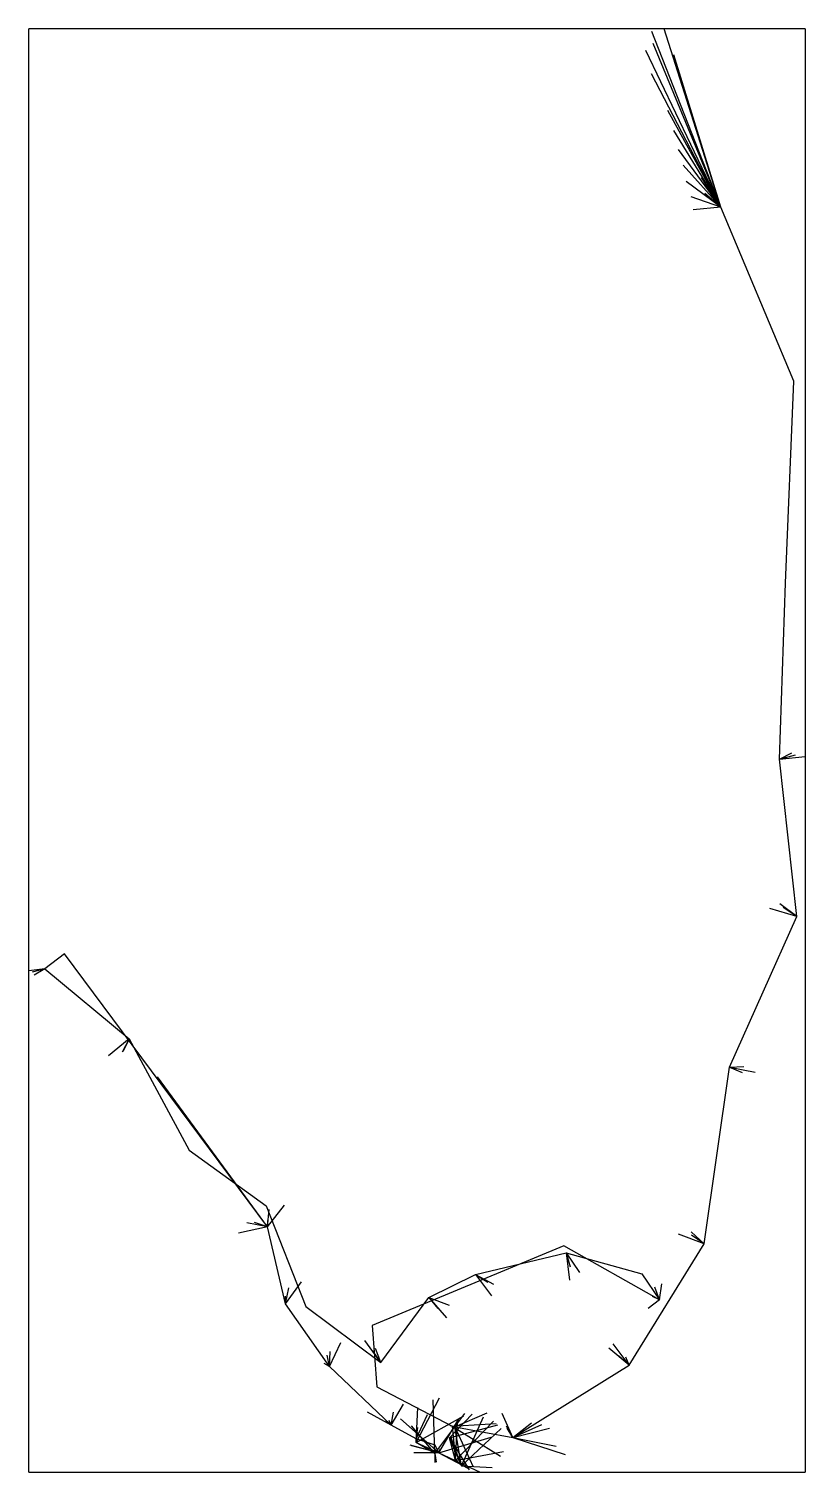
# Model space of a CAD drawing. Extents: x 166006.6 to 166035, y -0.7 to 52.1.
import ezdxf

# ---------------------------------------------------------------- set-up
doc = ezdxf.new("R2010")
doc.units = 0
doc.layers.add('BBOX', color=1, linetype='CONTINUOUS')
doc.layers.add('CENTERLINE', color=4, linetype='CONTINUOUS')

msp = doc.modelspace()

# ---------------------------------------------------------------- linework, layer by layer
at = {"layer": 'BBOX'}
for p, q in [((166006.58, -0.68, -20.65), (166006.58, 52.13, -20.65)), ((166034.99, 52.13, 0.01), (166006.58, 52.13, 0.01)), ((166006.58, -0.68, 0.01), (166006.58, 52.13, 0.01)), ((166034.99, 52.13, -20.65), (166006.58, 52.13, -20.65)), ((166006.58, 52.13, 0.01), (166006.58, 52.13, -20.65)), ((166034.99, 52.13, 0.01), (166034.99, -0.68, 0.01)), ((166034.99, 52.13, 0.01), (166034.99, 52.13, -20.65)), ((166034.99, 52.13, -20.65), (166034.99, -0.68, -20.65)), ((166006.58, -0.68, -20.65), (166034.99, -0.68, -20.65)), ((166006.58, -0.68, -20.65), (166006.58, -0.68, 0.01)), ((166006.58, -0.68, 0.01), (166034.99, -0.68, 0.01)), ((166034.99, -0.68, -20.65), (166034.99, -0.68, 0.01))]:
    msp.add_line(p, q, dxfattribs=at)
at = {"layer": 'CENTERLINE'}
for p, q in [((166034.58, 39.24, -13.07), (166031.9, 45.6, -13.46)), ((166034.27, 31.85, -13.1), (166034.58, 39.24, -13.07)), ((166034.05, 25.41, -13.58), (166034.27, 31.85, -13.1)), ((166034.68, 19.65, -13.61), (166034.05, 25.41, -13.58)), ((166032.22, 14.14, -13.62), (166034.68, 19.65, -13.61)), ((166007.89, 18.29, -4.98), (166007.16, 17.74, -4.98)), ((166015.31, 8.3, -5.37), (166007.89, 18.29, -4.98)), ((166007.16, 17.74, -4.98), (166010.25, 15.17, -5.15)), ((166010.25, 15.17, -5.15), (166012.45, 11.1, -5.29)), ((166031.29, 7.67, -13.64), (166032.22, 14.14, -13.62)), ((166012.45, 11.1, -5.29), (166015.26, 9.06, -5.41)), ((166015.26, 9.06, -5.41), (166016.72, 5.38, -5.48)), ((166015.97, 5.48, -5.58), (166015.31, 8.3, -5.37)), ((166026.16, 7.6, -5.61), (166019.15, 4.69, -5.56)), ((166029.66, 5.62, -5.65), (166026.16, 7.6, -5.61)), ((166028.55, 3.23, -13.64), (166031.29, 7.67, -13.64)), ((166022.92, 6.55, -5.56), (166026.24, 7.35, -5.49)), ((166026.24, 7.35, -5.49), (166029.01, 6.57, -5.56)), ((166021.22, 5.71, -5.59), (166022.92, 6.55, -5.56)), ((166029.01, 6.57, -5.56), (166029.66, 5.62, -5.65)), ((166017.58, 3.19, -5.56), (166015.97, 5.48, -5.58)), ((166016.72, 5.38, -5.48), (166019.46, 3.33, -5.66)), ((166019.46, 3.33, -5.66), (166021.22, 5.71, -5.59)), ((166019.15, 4.69, -5.56), (166019.32, 2.44, -5.7)), ((166019.84, 1.04, -5.6), (166017.58, 3.19, -5.56)), ((166024.29, 0.59, -13.73), (166028.55, 3.23, -13.64)), ((166019.32, 2.44, -5.7), (166022.07, 1, -5.21)), ((166020.75, 0.54, -5.66), (166019.84, 1.04, -5.6)), ((166021.45, 0.31, -7.03), (166020.75, 0.54, -5.66)), ((166022.2, -0.26, -7.6), (166021.97, 0.57, -9.02)), ((166021.97, 0.57, -9.02), (166022.41, -0.45, -10.08)), ((166022.07, 1, -5.21), (166022.2, -0.26, -7.6)), ((166022.41, -0.45, -10.08), (166022.17, 0.98, -12.39)), ((166022.17, 0.98, -12.39), (166024.29, 0.59, -13.73)), ((166024.29, 0.59, -13.73), (166024.49, 0.55, -20.58)), ((166021.44, 0), (166020.76, 0.41, -0.79)), ((166020.76, 0.41, -0.79), (166021.58, 0.03, -2.23)), ((166021.58, 0.03, -2.23), (166021.45, 0.31, -7.03))]:
    msp.add_line(p, q, dxfattribs=at)
at = {"layer": 'SPLAY_SHOTS'}
for p, q in [((166031.9, 45.6, -13.46), (166029.38, 52.03, -14.65)), ((166031.9, 45.6, -13.46), (166029.83, 52.13, -13.62)), ((166031.9, 45.6, -13.46), (166029.16, 51.34, -14.57)), ((166031.9, 45.6, -13.46), (166029.43, 51.59, -13.13)), ((166031.9, 45.6, -13.46), (166030.18, 51.18, -13.65)), ((166031.9, 45.6, -13.46), (166029.37, 50.49, -13.52)), ((166031.9, 45.6, -13.46), (166029.97, 49.14, -14.59)), ((166031.9, 45.6, -13.46), (166030.19, 48.41, -13.36)), ((166031.9, 45.6, -13.46), (166030.83, 48.22, -12.93)), ((166031.9, 45.6, -13.46), (166030.36, 47.71, -14.52)), ((166031.9, 45.6, -13.46), (166030.53, 47.14, -13.41)), ((166031.9, 45.6, -13.46), (166030.64, 46.54, -14.52)), ((166031.9, 45.6, -13.46), (166031.2, 46.69, -12.96)), ((166031.9, 45.6, -13.46), (166030.82, 45.99, -13.41)), ((166031.9, 45.6, -13.46), (166031.32, 46.1, -12.9)), ((166031.9, 45.6, -13.46), (166030.89, 45.51, -13.46)), ((166034.05, 25.41, -13.58), (166034.5, 25.64, -13.09)), ((166034.05, 25.41, -13.58), (166034.64, 25.57, -14.74)), ((166034.05, 25.41, -13.58), (166034.99, 25.5, -13.53)), ((166034.68, 19.65, -13.61), (166034.06, 20.12, -14.69)), ((166034.68, 19.65, -13.61), (166033.7, 19.94, -13.5)), ((166034.68, 19.65, -13.61), (166034.18, 19.98, -13.08)), ((166007.16, 17.74, -4.98), (166006.58, 17.66, -6.33)), ((166007.16, 17.74, -4.98), (166006.7, 17.62, -5.01)), ((166007.16, 17.74, -4.98), (166006.78, 17.51, -4.46)), ((166010.25, 15.17, -5.15), (166009.49, 14.55, -5.06)), ((166010.25, 15.17, -5.15), (166010, 14.69, -6.47)), ((166010.25, 15.17, -5.15), (166010.03, 14.72, -4.59)), ((166015.31, 8.3, -5.37), (166011.29, 13.78, -5.14)), ((166032.22, 14.14, -13.62), (166032.75, 14.16, -13.06)), ((166032.22, 14.14, -13.62), (166032.69, 13.94, -14.84)), ((166032.22, 14.14, -13.62), (166033.16, 13.95, -13.64)), ((166015.31, 8.3, -5.37), (166015.94, 9.09, -5.24)), ((166015.31, 8.3, -5.37), (166014.84, 8.45, -6.67)), ((166015.31, 8.3, -5.37), (166015.37, 8.93, -4.67)), ((166015.31, 8.3, -5.37), (166015.33, 8.53, -6.57)), ((166015.31, 8.3, -5.37), (166014.25, 8.06, -5.44)), ((166015.31, 8.3, -5.37), (166014.56, 8.44, -4.83)), ((166031.29, 7.67, -13.64), (166030.36, 8.03, -13.56)), ((166031.29, 7.67, -13.64), (166030.82, 8.11, -14.83)), ((166031.29, 7.67, -13.64), (166030.83, 7.99, -13.12)), ((166026.24, 7.35, -5.49), (166026.73, 6.63, -6.74)), ((166026.24, 7.35, -5.49), (166026.37, 6.34, -5.4)), ((166026.24, 7.35, -5.49), (166026.39, 6.83, -5)), ((166022.92, 6.55, -5.56), (166023.59, 6.2, -6.78)), ((166022.92, 6.55, -5.56), (166023.51, 5.77, -5.53)), ((166022.92, 6.55, -5.56), (166023.38, 6.27, -5.04)), ((166015.97, 5.48, -5.58), (166016.56, 6.28, -5.55)), ((166015.97, 5.48, -5.58), (166016.1, 6.06, -5.07)), ((166029.66, 5.62, -5.65), (166029.49, 6.09, -6.73)), ((166029.66, 5.62, -5.65), (166029.74, 6.21, -5.49)), ((166015.97, 5.48, -5.58), (166015.97, 5.76, -6.9)), ((166021.22, 5.71, -5.59), (166021.96, 5.43, -6.82)), ((166021.22, 5.71, -5.59), (166021.55, 5.31, -5.04)), ((166021.22, 5.71, -5.59), (166021.87, 4.96, -5.46)), ((166029.66, 5.62, -5.65), (166029.24, 5.31, -5.63)), ((166029.66, 5.62, -5.65), (166029.4, 5.75, -4.96)), ((166017.58, 3.19, -5.56), (166018, 4.06, -5.52)), ((166017.58, 3.19, -5.56), (166017.61, 3.74, -5.03)), ((166019.46, 3.33, -5.66), (166018.88, 4.14, -5.57)), ((166019.46, 3.33, -5.66), (166019.17, 3.76, -6.83)), ((166019.46, 3.33, -5.66), (166019.27, 3.84, -5)), ((166028.55, 3.23, -13.64), (166027.81, 3.86, -13.46)), ((166028.55, 3.23, -13.64), (166027.96, 4.01, -14.78)), ((166017.58, 3.19, -5.56), (166017.39, 3.29, -6.9)), ((166017.58, 3.19, -5.56), (166017.5, 3.6, -5.07)), ((166028.55, 3.23, -13.64), (166028.17, 3.56, -13.11)), ((166028.55, 3.23, -13.64), (166028.43, 3.53, -14.88)), ((166019.84, 1.04, -5.6), (166020.29, 1.81, -5.55)), ((166020.76, 0.41, -0.79), (166021.61, 2.04, -0.74)), ((166020.76, 0.41, -0.79), (166020.81, 1.68, -0.9)), ((166021.44, 0), (166021.38, 1.97, -0.17)), ((166019.84, 1.04, -5.6), (166018.97, 1.51, -5.55)), ((166019.84, 1.04, -5.6), (166019.65, 1.21, -6.9)), ((166019.84, 1.04, -5.6), (166019.77, 1.21, -5.18)), ((166019.84, 1.04, -5.6), (166019.92, 1.51, -5.03)), ((166021.58, 0.03, -2.23), (166020.18, 1.27, -2.26)), ((166020.75, 0.54, -5.66), (166021.17, 1.43, -5.64)), ((166020.76, 0.41, -0.79), (166022.5, 1.38, -0.78)), ((166021.44, 0), (166022.54, 1.47, -0.16)), ((166021.58, 0.03, -2.23), (166022.31, 1.27, -2.14)), ((166021.97, 0.57, -9.02), (166022.81, 1.44, -9.06)), ((166022.07, 1, -5.21), (166023.68, 1.1, -5.24)), ((166022.17, 0.98, -12.39), (166023.35, 1.49, -12.26)), ((166022.2, -0.26, -7.6), (166023.59, 1.18, -7.52)), ((166022.2, -0.26, -7.6), (166022.27, 1.15, -7.77)), ((166022.41, -0.45, -10.08), (166023.22, 1.34, -10.08)), ((166024.29, 0.59, -13.73), (166023.9, 1.46, -13.49)), ((166024.29, 0.59, -13.73), (166024.98, 1.12, -15.7)), ((166024.29, 0.59, -13.73), (166025.35, 1.06, -14.31)), ((166021.44, 0), (166020.58, 1.01, 0.01)), ((166020.75, 0.54, -5.66), (166020.82, 0.95, -5.1)), ((166020.75, 0.54, -5.66), (166020.77, 0.56, -6.99)), ((166021.58, 0.03, -2.23), (166023.5, 0.6, -2.21)), ((166021.97, 0.57, -9.02), (166023.74, 1.05, -8.88)), ((166021.97, 0.57, -9.02), (166022.69, -0.59, -8.94)), ((166022.07, 1, -5.21), (166022, 1.02, -7.09)), ((166022.41, -0.45, -10.08), (166022.04, 0.57, -10.01)), ((166022.07, 1, -5.21), (166023.84, -0.1, -5.46)), ((166022.17, 0.98, -12.39), (166022.84, -0.48, -12.36)), ((166022.41, -0.45, -10.08), (166023.86, 0.92, -9.99)), ((166024.29, 0.59, -13.73), (166024.06, 1, -13.09)), ((166024.29, 0.59, -13.73), (166024.08, 0.93, -14.96)), ((166024.29, 0.59, -13.73), (166025.64, 0.93, -20.65)), ((166024.29, 0.59, -13.73), (166026.21, -0.04, -14.11)), ((166024.29, 0.59, -13.73), (166025.88, 0.27, -20.59)), ((166021.58, 0.03, -2.23), (166020.53, 0.31, -3.95)), ((166021.58, 0.03, -2.23), (166020.59, 0.28, -3.85)), ((166021.58, 0.03, -2.23), (166020.67, 0.03, -2.18)), ((166021.44, 0), (166021.44, -0.33, -0.66)), ((166021.44, 0), (166021.49, -0.32, -0.69)), ((166021.58, 0.03, -2.23), (166021.64, 0.18, -2.24)), ((166021.58, 0.03, -2.23), (166023.1, -0.68, -2)), ((166021.58, 0.03, -2.23), (166022.64, -0.53, -2.11)), ((166022.2, -0.26, -7.6), (166023.95, 0.08, -7.6)), ((166022.41, -0.45, -10.08), (166023.54, -0.51, -10.07))]:
    msp.add_line(p, q, dxfattribs=at)

doc.saveas('drawing.dxf')
